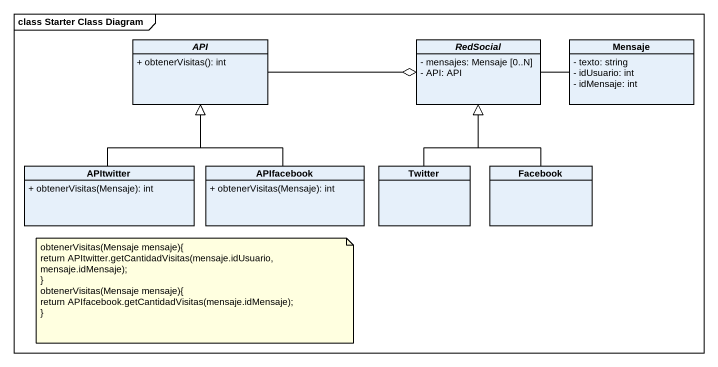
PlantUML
@startuml
mainframe class Starter Class Diagram
hide circle
hide empty members
skinparam classAttributeIconSize 0
abstract class API {
  + obtenerVisitas(): int
}
abstract class RedSocial {
  - mensajes: Mensaje [0..N]
  - API: API
}
class Mensaje {
  - texto: string
  - idUsuario: int
  - idMensaje: int
}
class APItwitter {
  + obtenerVisitas(Mensaje): int
}
class APIfacebook {
  + obtenerVisitas(Mensaje): int
}
class Twitter
class Facebook
API -right-o RedSocial
Mensaje -left- RedSocial
APItwitter -up-|> API
APIfacebook -up-|> API
Twitter -up-|> RedSocial
Facebook -up-|> RedSocial
note as N1
  obtenerVisitas(Mensaje mensaje){
  return APItwitter.getCantidadVisitas(mensaje.idUsuario, mensaje.idMensaje);
  ~}
  obtenerVisitas(Mensaje mensaje){
  return APIfacebook.getCantidadVisitas(mensaje.idMensaje);
  ~}
end note
@enduml
